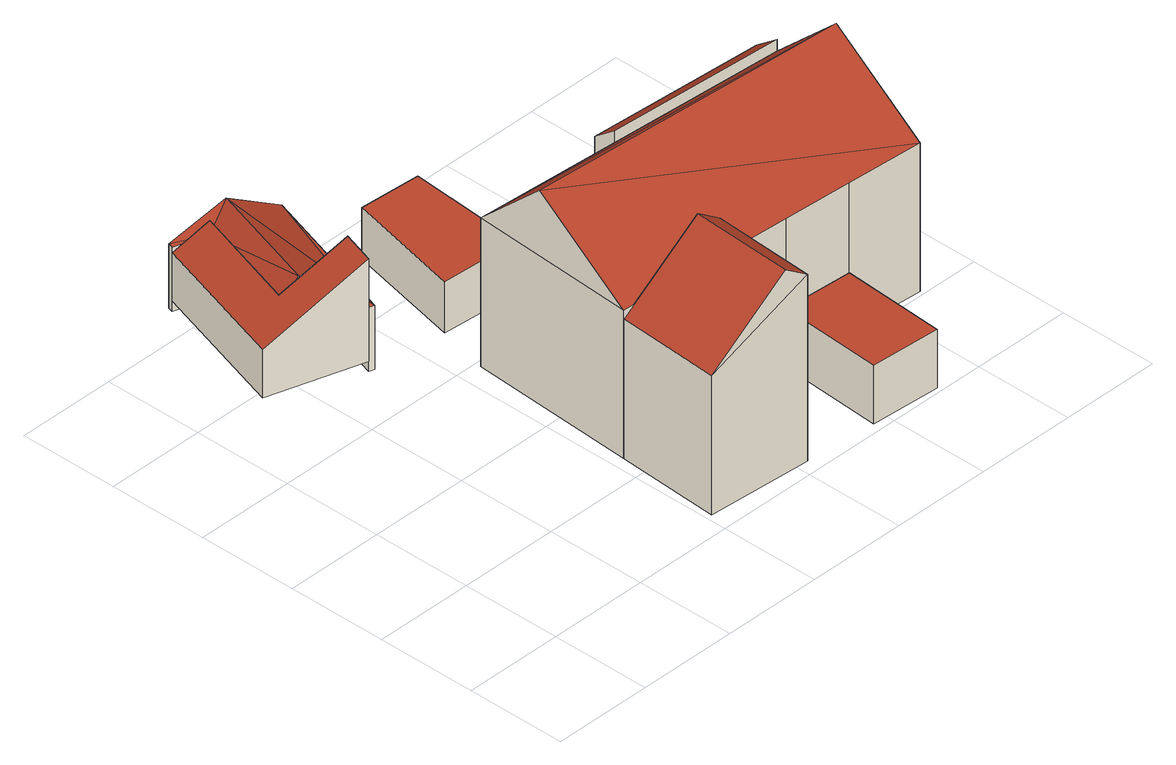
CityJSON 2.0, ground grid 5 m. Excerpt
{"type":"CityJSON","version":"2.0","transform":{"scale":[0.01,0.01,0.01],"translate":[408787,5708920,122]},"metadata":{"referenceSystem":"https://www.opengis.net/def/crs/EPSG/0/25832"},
"CityObjects":{
"building1":{"type":"Building","attributes":{"Gemeindeschluessel":"05978036","Geometrietyp2DReferenz":"3000","function":"51009_1610","roofType":"2100","measuredHeight":5.21},"geometry":[{"type":"MultiSurface","lod":"2","boundaries":[[[0,1,2,3]],[[1,4,5,2]],[[4,6,7,5]],[[6,8,9,7]],[[8,10,11,9]],[[10,0,3,11]],[[10,8,6,4,1,0]],[[3,2,5,7,9,11]]],"semantics":{"surfaces":[{"type":"WallSurface"},{"type":"RoofSurface"},{"type":"GroundSurface"}],"values":[0,0,0,0,0,0,1,2]}}]},
"building2":{"type":"Building","attributes":{"Gemeindeschluessel":"05978036","Geometrietyp2DReferenz":"3000","function":"31001_1310","roofType":"5000","measuredHeight":4.57},"geometry":[{"type":"MultiSurface","lod":"2","boundaries":[[[12,13,14,15]],[[13,16,17,14]],[[16,18,19,17]],[[18,20,21,19]],[[20,22,23,21]],[[22,24,25,23]],[[24,26,27,25]],[[26,12,15,27]],[[12,24,28]],[[24,12,26]],[[24,29,28]],[[29,24,22]],[[28,20,13]],[[20,28,29]],[[20,16,13]],[[16,20,18]],[[13,12,28]],[[22,20,29]],[[15,14,17,19,21,23,25,27]]],"semantics":{"surfaces":[{"type":"WallSurface"},{"type":"RoofSurface"},{"type":"GroundSurface"}],"values":[0,0,0,0,0,0,0,0,1,1,1,1,1,1,1,1,0,0,2]}}]},
"building3":{"type":"Building","attributes":{"Gemeindeschluessel":"05978036","Geometrietyp2DReferenz":"3000","function":"31001_2460","roofType":"1000","measuredHeight":2.62},"geometry":[{"type":"MultiSurface","lod":"2","boundaries":[[[30,31,32,33]],[[31,34,35,32]],[[34,36,37,35]],[[36,38,39,37]],[[38,30,33,39]],[[38,36,34,31,30]],[[33,32,35,37,39]]],"semantics":{"surfaces":[{"type":"WallSurface"},{"type":"RoofSurface"},{"type":"GroundSurface"}],"values":[0,0,0,0,0,1,2]}}]},
"building4":{"type":"Building","attributes":{"Gemeindeschluessel":"05978036","Geometrietyp2DReferenz":"3000","function":"31001_1000"},"children":["building4-1","building4-2","building4-3","building4-4"]},
"building4-1":{"type":"BuildingPart","attributes":{"roofType":"3100","measuredHeight":10.88},"parents":["building4"],"geometry":[{"type":"MultiSurface","lod":"2","boundaries":[[[40,41,42,43]],[[41,44,45,46,42]],[[47,48,49,50,51]],[[52,53,54,55,56]],[[53,57,58,54]],[[59,40,57,53]],[[53,60,59]],[[41,59,60]],[[60,52,61,48,47,44,41]],[[40,59,41]],[[52,60,53]],[[58,43,42,46,50,49,55,54]],[[43,58,57,40]],[[51,45,44,47]],[[51,50,46,45]],[[56,61,52]],[[55,49,48,61,56]]],"semantics":{"surfaces":[{"type":"WallSurface"},{"type":"RoofSurface"},{"type":"GroundSurface"},{"type":"ClosureSurface"}],"values":[0,0,0,0,0,1,1,1,1,0,0,2,3,0,3,0,3]}}]},
"building4-2":{"type":"BuildingPart","attributes":{"roofType":"2100","measuredHeight":8.13},"parents":["building4"],"geometry":[{"type":"MultiSurface","lod":"2","boundaries":[[[62,63,40,43,64]],[[65,66,67,58,57]],[[66,62,64,67]],[[66,65,63,62]],[[64,43,58,67]],[[57,40,63,65]],[[57,58,43,40]]],"semantics":{"surfaces":[{"type":"WallSurface"},{"type":"RoofSurface"},{"type":"GroundSurface"},{"type":"ClosureSurface"}],"values":[0,0,0,1,2,0,3]}}]},
"building4-3":{"type":"BuildingPart","attributes":{"roofType":"3100","measuredHeight":10.35},"parents":["building4"],"geometry":[{"type":"MultiSurface","lod":"2","boundaries":[[[68,69,70,49,48]],[[69,71,72,70]],[[71,56,55,72]],[[71,69,73]],[[68,61,56,74]],[[69,68,74,73]],[[56,71,73,74]],[[49,70,72,55]],[[48,61,68]],[[49,55,56,61,48]]],"semantics":{"surfaces":[{"type":"WallSurface"},{"type":"RoofSurface"},{"type":"GroundSurface"},{"type":"ClosureSurface"}],"values":[0,0,0,0,0,1,1,2,0,3]}}]},
"building4-4":{"type":"BuildingPart","attributes":{"roofType":"1000","measuredHeight":2.98},"parents":["building4"],"geometry":[{"type":"MultiSurface","lod":"2","boundaries":[[[75,76,77,78]],[[76,51,50,77]],[[45,75,78,46]],[[45,51,76,75]],[[78,77,50,46]],[[46,50,51,45]]],"semantics":{"surfaces":[{"type":"WallSurface"},{"type":"RoofSurface"},{"type":"GroundSurface"},{"type":"ClosureSurface"}],"values":[0,0,0,1,2,3]}}]}
},
"vertices":[
[232,1766,795],[542,1673,973],[542,1673,452],[232,1766,452],[489,1505,972],[489,1505,452],[12,1648,698],[12,1648,452],[234,2364,698],[234,2364,452],[404,2313,796],[404,2313,452],
[242,2390,725],[749,2238,725],[749,2238,399],[242,2390,399],[515,1497,725],[515,1497,399],[489,1505,725],[489,1505,399],[542,1673,725],[542,1673,399],[232,1766,725],[232,1766,399],[404,2313,725],[404,2313,399],[234,2364,725],[234,2364,399],[500,2313,857],[321,1739,857],
[917,1485,632],[1048,2073,632],[1048,2073,370],[917,1485,370],[1359,2054,632],[1359,2054,370],[1314,1460,632],[1314,1460,370],[1116,1472,632],[1116,1472,370],
[2760,1371,853],[2708,523,853],[2708,523,99],[2760,1371,99],[2315,547,853],[2315,547,397],[2315,547,99],[1962,569,853],[1596,591,853],[1596,591,99],[1962,569,99],[1962,569,397],[1064,624,853],[1116,1472,853],[1116,1472,99],[1064,624,99],[1064,624,809],[1859,1427,853],[1859,1427,99],[2739,1021,1187],[1095,1122,1187],[1161,618,853],
[2767,1491,818],[2760,1371,912],[2767,1491,99],[1859,1427,912],[1867,1546,818],[1867,1546,99],
[1596,591,1049],[1564,70,1049],[1564,70,99],[1032,102,809],[1032,102,99],[1443,77,1134],[1475,599,1134],
[2283,26,397],[1930,47,397],[1930,47,99],[2283,26,99]
]}
